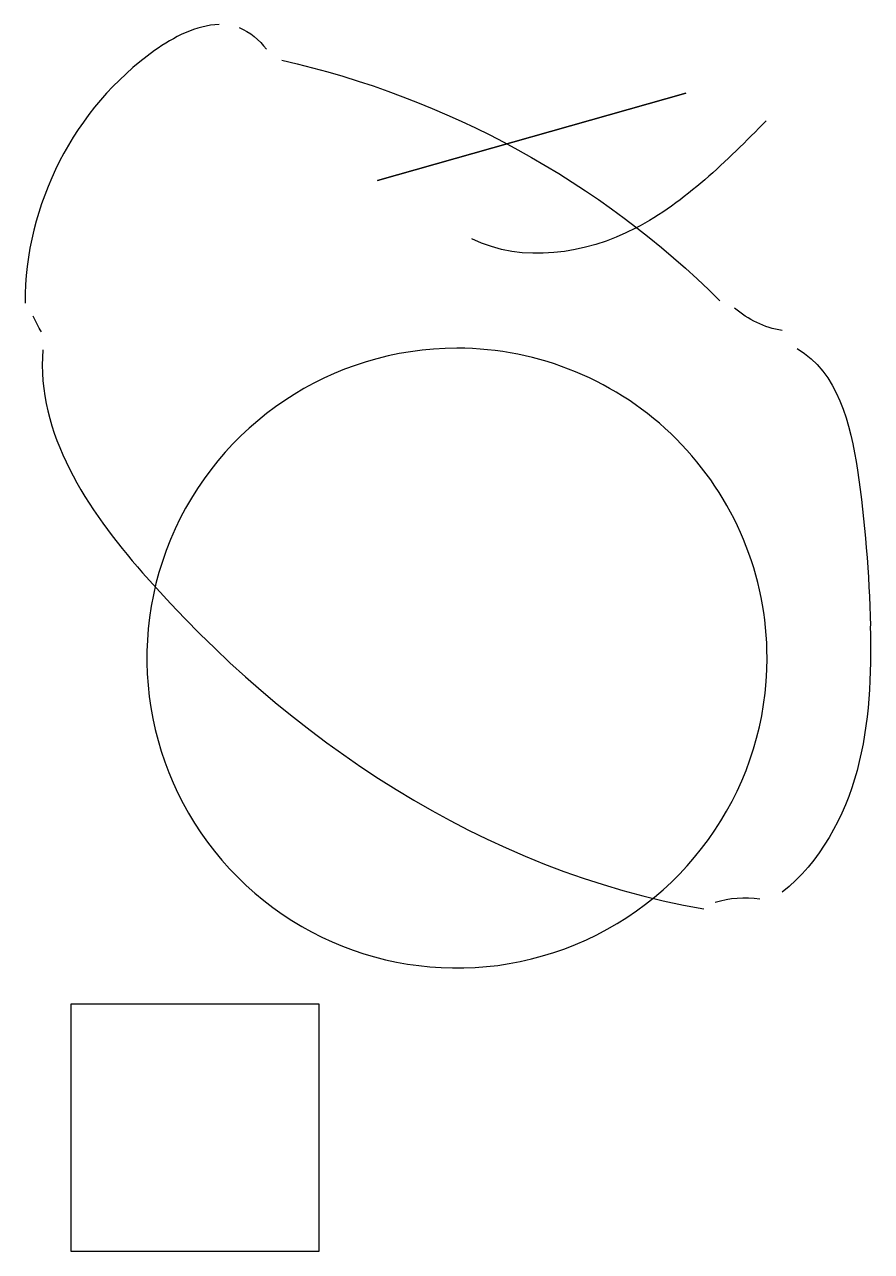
# Model space of a CAD drawing. Extents: x 51 to 387, y 80 to 567.
import ezdxf

# ---------------------------------------------------------------- set-up
doc = ezdxf.new("R2010")
doc.units = 0
doc.layers.get('0').update_dxf_attribs({"linetype": 'CONTINUOUS'})

msp = doc.modelspace()

# ---------------------------------------------------------------- linework, layer by layer
at = {"color": 7}
for points in [[(313.5, 540), (191.25, 505.35)], [(222.75, 438.75)], [(69.75, 178.5), (168, 178.5), (168, 80.25), (69.75, 80.25)]]:
    msp.add_lwpolyline(points, close=True, dxfattribs=at)
for points in [[(128.475, 567.225), (119.1, 566.925), (110.4, 562.275), (102.825, 556.875)], [(136.35, 566.025), (140.625, 564.225), (144.375, 561.15), (147.15, 557.4)], [(102.825, 556.875), (71.025, 534.3), (51.225, 495.675), (51.45, 456.675)], [(153.225, 553.05), (218.55, 538.35), (279.6, 504.9), (327.075, 457.575)], [(345.45, 529.05), (329.625, 513.075), (313.5, 496.8), (293.55, 486.375)], [(293.55, 486.375), (273.6, 476.025), (248.85, 472.275), (228.6, 482.175)], [(351.675, 445.725), (344.775, 447), (338.175, 450.075), (332.85, 454.65)], [(57.9, 445.2), (56.775, 447.3), (55.725, 449.4), (54.6, 451.5)], [(222.75, 438.75), (173.001144, 438.75), (128.150881, 408.782012), (109.112818, 362.820062)], [(309.724134, 402.724134), (286.65716, 425.791109), (255.371628, 438.75), (222.75, 438.75)], [(357.675, 438.6), (373.725, 429.225), (378.9, 408.675), (381.6, 390.3)], [(58.5, 438.15), (55.725, 405), (76.2, 374.625), (98.025, 349.65)], [(345.75, 315.75), (345.75, 348.371628), (332.791109, 379.65716), (309.724134, 402.724134)], [(381.6, 390.3), (384.6, 369.825), (386.25, 349.2), (386.775, 328.575)], [(109.112818, 362.820062), (90.074754, 316.858112), (100.598112, 263.953619), (135.775866, 228.775866)], [(98.025, 349.65), (156.15, 283.2), (233.775, 231.15), (320.7, 216.225)], [(386.7, 328.5), (387.15, 309.225), (386.475, 289.8), (381.45, 271.2)], [(269.820062, 202.112818), (315.782012, 221.150881), (345.75, 266.001144), (345.75, 315.75)], [(381.45, 271.2), (376.425, 252.6), (366.75, 234.825), (351.75, 222.825)], [(135.775866, 228.775866), (170.953619, 193.598112), (223.858112, 183.074754), (269.820062, 202.112818)], [(342.825, 220.05), (336.9, 220.95), (330.825, 220.5), (325.125, 218.7)]]:
    msp.add_open_spline(points, degree=3, dxfattribs=at)

doc.saveas('drawing.dxf')
